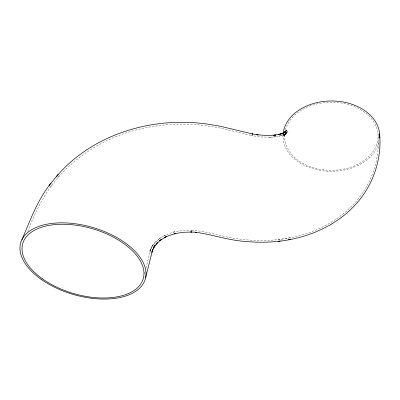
<?xml version="1.0" encoding="UTF-8"?>
<svg xmlns="http://www.w3.org/2000/svg" width="400" height="400" viewBox="0 0 400 400"><rect width="100%" height="100%" fill="white"/><g stroke="black" fill="none" stroke-linecap="round" stroke-linejoin="round"><path stroke-width="0.3" stroke-dasharray="2 1.5" d="M284.73 133.615L284.43 136.725L285.035 133.69L284.515 136.135L285.5 133.13L284.705 135.475L285.835 133.045M283.26 132.825L282.9 136.515L283.415 133.9M283.515 133.38L283.01 135.745L283.515 134.19M144.475 273.795L144.93 272.015M145.99 267.865L150.83 248.88L149.96 251.815L151.225 248.29L149.925 251.03L152.815 244.925L151.525 247.64L153.43 244.425L151.77 246.85L156.505 240.925L154.59 242.935L160.475 237.795L158.425 239.32L165.375 235.07L163.325 236.08L171.25 232.825L175.43 231.635L173.665 232.075L182.665 230.54L191.94 230.245L190.825 230.185C208.985 231.15 226.16 238.35 244.31 239.63L245.575 239.735C282.355 243.385 322.13 234.365 349.5 208.38C369.585 189.51 380.62 161.43 378.01 133.92M283.63 133.77L283.245 134.9L283.71 133.895M27.76 231.505C36.4 207.75 48.88 185.03 67.51 167.62C79.525 156.325 93.305 146.995 108.21 139.95C139.195 125.625 174.335 121.275 208.035 125.975L219.65 127.91L252.51 135.775L251.545 135.605L261.605 136.995L271.285 137.175L269.24 137.335L275.9 136.81L273.62 136.995L281.81 135.48L279.225 136.135L286.14 133.69L283.405 134.83L286.35 133.325L283.71 134.865L286.295 133.22L283.81 135.13L288.03 131.405L283.785 135.59L287.37 131.64L285.34 134.19L286.695 132.04L284.99 134.805L286.06 132.56M50.705 186.72L52.67 184.32M57.835 177.94L59.735 175.615M278.03 239.635L290.335 237.78M378.965 142.265A48.355 35.175 -0.3 0 1 325.45 171.065A48.355 35.175 -0.3 0 1 283.125 133.87M285.37 129.98A46.79 34.03 -0.3 0 1 360.63 109.665A46.79 34.03 -0.3 0 1 349.83 167.485A46.79 34.03 -0.3 0 1 284.695 133.6"/><path stroke-width="0.6" d="M145.565 277.81L152.74 249.385L151.825 252.415L154.57 245.75L153.225 248.55L155.06 245.44L153.335 247.935L157.905 242.195L155.915 244.26L161.61 239.265L159.485 240.835L166.23 236.695L164.105 237.725L167.88 235.995L175.885 233.38L174.055 233.82L182.835 232.31L191.89 232.015L190.74 231.945L196.455 232.32L195.495 232.26C211.865 234.395 227.605 240.06 244.13 241.355L245.435 241.475C257.035 242.47 268.76 242.585 280.32 241.035M21.83 239.92C30.26 220.395 37.435 199.79 51.045 183.095M283.675 133.16L286.905 130.245L284.52 132.61L285.355 131.195L284.365 132.75M284.735 132.39L286.125 130.63L284.52 132.61M56.26 176.725C92.89 133.63 153.28 116.095 208.26 124.22L220 126.17L252.865 134.05L251.87 133.89L258.13 134.935L256.83 134.725L266.555 135.5L275.77 135.095L273.415 135.295L281.435 133.825L278.765 134.51L285.525 132.135L282.7 133.325L285.575 131.865L282.85 133.465L285.365 131.87L284.51 132.53M49.025 185.585L58.215 174.315M278.21 241.345C308.59 238.135 338.875 224.93 358.6 201.035C374.06 182.495 381.84 157.835 379.62 133.78M288.36 239.805L290.69 239.465M283.245 132.825A48.355 35.175 -0.3 0 1 335.105 101.07A48.355 35.175 -0.3 0 1 379.65 138.05M40.95 279.19A64.87 34.88 16.3 0 0 144.685 280.775A64.87 34.88 16.3 0 0 63.32 222.86A64.87 34.88 16.3 0 0 40.95 279.19M42.435 278.84A62.765 33.745 16.3 0 0 142.73 280.23A62.765 33.745 16.3 0 0 63.84 224.27A62.765 33.745 16.3 0 0 42.435 278.84"/></g></svg>
